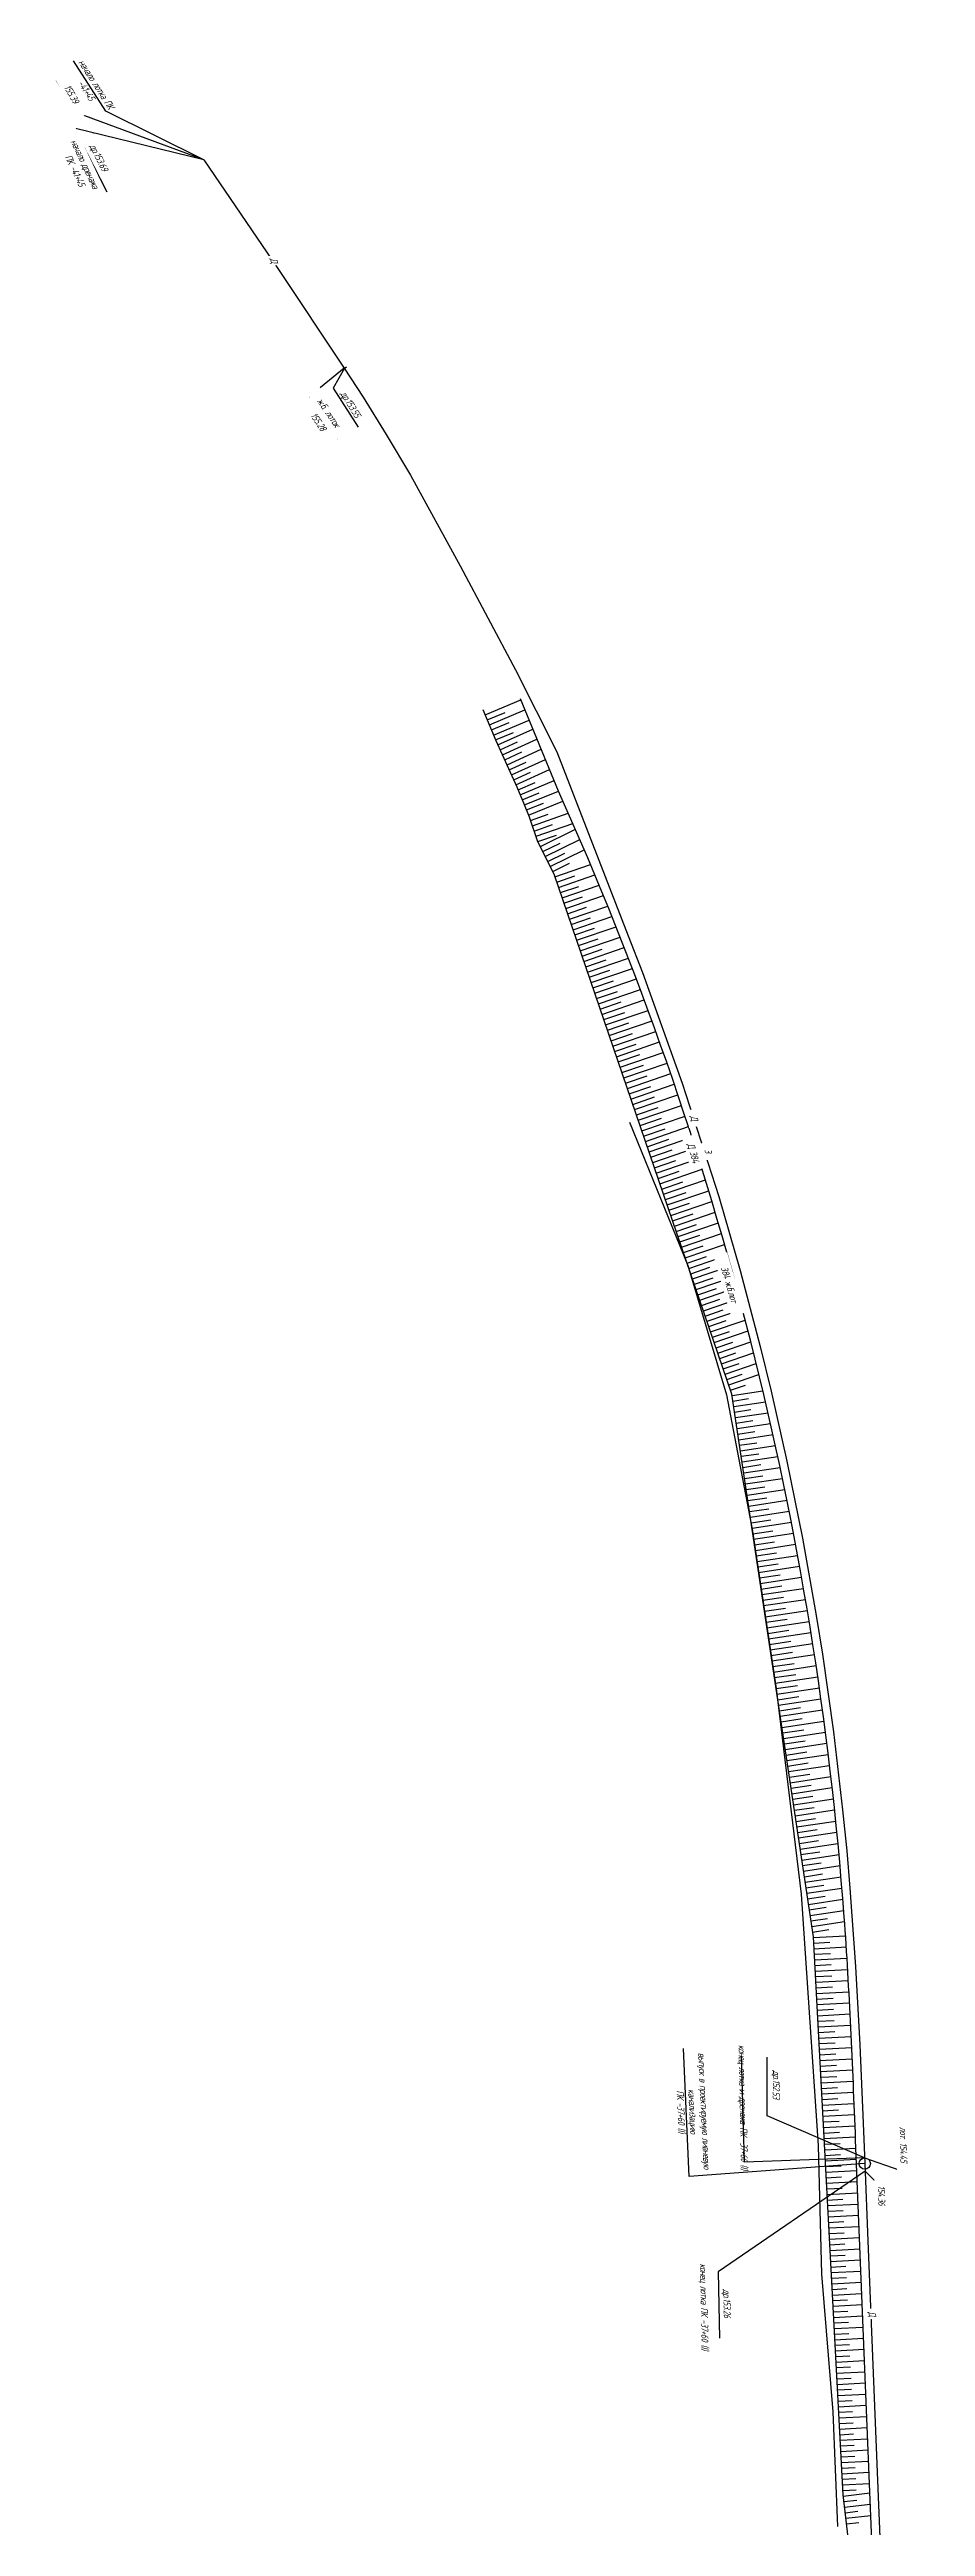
# Model space of a CAD drawing. Extents: x -2947 to 9736, y 6504 to 14001.
# Drawn here: x 8874.2 to 9030.4, y 13559.1 to 14000.8 of the extents above; entities that cross this region are included whole.
import ezdxf

# ---------------------------------------------------------------- set-up
doc = ezdxf.new("R2010")
doc.units = 0
doc.layers.add('-ЛОТОК Киселева', color=4, linetype='Continuous', lineweight=40)
doc.layers.add('Откосы и лоток 30.08.16', color=1, linetype='Continuous', lineweight=40)
doc.styles.get("Standard").update_dxf_attribs({"font": 'arial.ttf'})
doc.linetypes.add('Водоотвод право', pattern='A,15,[130,ltypeshp.shx,S=0.75,R=0,X=0,Y=0],-1e-05,[130,ltypeshp.shx,S=2.527969,R=81.469167,X=-2.5,Y=0.375],-1e-05,[130,ltypeshp.shx,S=2.527969,R=-81.469167,X=-2.5,Y=-0.375],-1e-05,[130,ltypeshp.shx,S=0.75,R=0,X=-5,Y=0],-1e-05,[130,ltypeshp.shx,S=1.875,R=90,X=-3.125,Y=0.1875],-1e-05,[130,ltypeshp.shx,S=1.25,R=90,X=-3.75,Y=0.375],-1e-05,[130,ltypeshp.shx,S=0.625,R=90,X=-4.375,Y=0.5625],-1e-05,[130,ltypeshp.shx,S=1.875,R=90,X=-3.125,Y=-0.1875],-1e-05,[130,ltypeshp.shx,S=1.25,R=90,X=-3.75,Y=-0.375],-1e-05,[130,ltypeshp.shx,S=0.625,R=90,X=-4.375,Y=-0.5625],-1e-05,[130,ltypeshp.shx,S=2.5,R=90,X=-2.5,Y=0],-1e-05', length=15.00011)
doc.linetypes.add('Забор Металлический-2$0$ЗАБОР_МЕТ_Б1М', pattern='A,1.25,[133,ltypeshp.shx,S=0.25,R=0,X=-0.25,Y=0],-0.001,[133,ltypeshp.shx,S=0.145,R=0,X=-0.145,Y=0],-0.001,[130,ltypeshp.shx,S=0.125,R=0,X=0,Y=0.4],1.25', length=2.502)

msp = doc.modelspace()

# ---------------------------------------------------------------- linework, layer by layer
at = {"layer": '-ЛОТОК Киселева', "color": 5, "linetype": 'Водоотвод право', "lineweight": 30, "ltscale": 0.4, "elevation": 156.45}
msp.add_lwpolyline([(8926.74, 13943.94), (8930.12, 13938.79), (8934.21, 13932.12), (8938.54, 13924.86), (8947.42, 13908.7), (8957.25, 13890.17), (8964.65, 13875.53)], dxfattribs=at)
at = {"layer": '-ЛОТОК Киселева', "color": 5, "linetype": 'Водоотвод право', "lineweight": 30, "ltscale": 0.4}
for points in [[(8964.65, 13875.53), (8977.38, 13842.75), (8979.91, 13836.22), (8987.02, 13816.46), (8993.56, 13796.25), (8997.37, 13783.03), (9000.94, 13769.48), (9002.86, 13761.51), (9005.69, 13749.05), (9008.47, 13735.32), (9010.92, 13721.54), (9012.01, 13714.63), (9013.97, 13700.76), (9015.6, 13686.86), (9016.38, 13679.56), (9016.91, 13672.91), (9017.91, 13658.96), (9018.66, 13644.98), (9019.27, 13630.99), (9019.56, 13623.79)], [(9019.56, 13623.79), (9020.12, 13610), (9021.24, 13582.03), (9021.95, 13564.34)], [(9021.95, 13564.34), (9022.64, 13547.06), (9023.2, 13533.07), (9024.51, 13501.01), (9025.17, 13487.03), (9026, 13473.05), (9026.51, 13466.07), (9027.7, 13452.12), (9029.2, 13438.2), (9030.39, 13429.93)]]:
    msp.add_lwpolyline(points, dxfattribs=at)
at = {"layer": '-ЛОТОК Киселева', "color": 5, "linetype": 'Continuous', "lineweight": 30, "elevation": 0}
msp.add_lwpolyline([(9019.61, 13622.45), (9021.6, 13620.49), (9021.75, 13615.27)], dxfattribs=at)
at = {"layer": '-ЛОТОК Киселева', "color": 5, "lineweight": 30}
for centre, radius in [((8926.74, 13943.94, 156.45), 0.1), ((9019.56, 13623.79), 1)]:
    msp.add_circle(centre, radius, dxfattribs=at)
at = {"layer": 'Откосы и лоток 30.08.16', "color": 5, "lineweight": 30}
for p, q in [((8951.86, 13882.14), (8958.22, 13884.8)), ((8952.61, 13880.35), (8958.96, 13883.01)), ((8952.23, 13881.25), (8955.41, 13882.58)), ((8952.98, 13879.45), (8956.16, 13880.78)), ((8953.36, 13878.55), (8959.7, 13881.21)), ((8953.73, 13877.66), (8956.9, 13878.98)), ((8954.13, 13876.77), (8960.36, 13879.62)), ((8954.54, 13875.89), (8957.63, 13877.31)), ((8954.95, 13875), (8961.1, 13877.82)), ((8955.35, 13874.12), (8958.41, 13875.52)), ((8955.76, 13873.23), (8961.84, 13876.02)), ((8956.56, 13871.46), (8962.6, 13874.18)), ((8956.16, 13872.35), (8959.2, 13873.71)), ((8956.96, 13870.57), (8959.97, 13871.93)), ((8957.36, 13869.69), (8963.35, 13872.38)), ((8957.74, 13868.79), (8960.77, 13870.05)), ((8958.12, 13867.9), (8964.16, 13870.41)), ((8958.49, 13867), (8961.51, 13868.25)), ((8958.86, 13866.1), (8964.92, 13868.56)), ((8959.24, 13865.18), (8962.29, 13866.41)), ((8959.61, 13864.25), (8965.74, 13866.74)), ((8959.96, 13863.32), (8963.12, 13864.42)), ((8960.29, 13862.37), (8966.69, 13864.6)), ((8960.61, 13861.43), (8963.86, 13862.56)), ((8960.94, 13860.49), (8967.5, 13862.77)), ((8961.71, 13858.65), (8967.95, 13861.75)), ((8961.27, 13859.55), (8964.58, 13860.7)), ((8962.15, 13857.76), (8965.25, 13859.29)), ((8962.59, 13856.86), (8968.74, 13859.91)), ((8963.04, 13855.97), (8966.09, 13857.48)), ((8963.48, 13855.08), (8969.53, 13858.08)), ((8963.92, 13854.18), (8966.92, 13855.67)), ((8964.31, 13853.27), (8970.66, 13855.44)), ((8964.63, 13852.32), (8967.84, 13853.42)), ((8964.95, 13851.38), (8971.43, 13853.59)), ((8965.28, 13850.44), (8968.55, 13851.55)), ((8965.6, 13849.49), (8972.2, 13851.75)), ((8965.92, 13848.55), (8969.25, 13849.69)), ((8966.25, 13847.6), (8972.96, 13849.9)), ((8966.57, 13846.66), (8969.95, 13847.82)), ((8966.89, 13845.72), (8973.72, 13848.05)), ((8967.21, 13844.77), (8970.65, 13845.95)), ((8967.54, 13843.83), (8974.47, 13846.2)), ((8967.86, 13842.89), (8971.35, 13844.08)), ((8968.18, 13841.94), (8975.21, 13844.35)), ((8968.51, 13841), (8972.04, 13842.21)), ((8968.83, 13840.05), (8975.95, 13842.49)), ((8969.15, 13839.11), (8972.73, 13840.34)), ((8969.47, 13838.17), (8976.68, 13840.63)), ((8970.12, 13836.28), (8977.4, 13838.77)), ((8969.8, 13837.22), (8973.42, 13838.46)), ((8970.44, 13835.34), (8974.1, 13836.59)), ((8970.77, 13834.39), (8978.12, 13836.91)), ((8971.09, 13833.45), (8974.78, 13834.71)), ((8971.41, 13832.5), (8978.83, 13835.04)), ((8971.73, 13831.56), (8975.46, 13832.83)), ((8972.06, 13830.62), (8979.54, 13833.18)), ((8972.38, 13829.67), (8976.13, 13830.96)), ((8972.7, 13828.73), (8980.24, 13831.31)), ((8973.02, 13827.79), (8976.8, 13829.08)), ((8973.35, 13826.84), (8980.93, 13829.43)), ((8973.67, 13825.9), (8977.47, 13827.2)), ((8973.99, 13824.95), (8981.62, 13827.56)), ((8974.64, 13823.07), (8982.3, 13825.69)), ((8974.32, 13824.01), (8978.14, 13825.32)), ((8974.96, 13822.12), (8978.8, 13823.43)), ((8975.28, 13821.18), (8982.97, 13823.81)), ((8975.61, 13820.24), (8979.46, 13821.55)), ((8975.93, 13819.29), (8983.64, 13821.93)), ((8976.25, 13818.35), (8980.11, 13819.67)), ((8976.58, 13817.4), (8984.3, 13820.04)), ((8976.9, 13816.46), (8980.76, 13817.78)), ((8977.22, 13815.52), (8984.95, 13818.16)), ((8977.54, 13814.57), (8981.41, 13815.89)), ((8977.87, 13813.63), (8985.6, 13816.27)), ((8978.19, 13812.68), (8982.06, 13814.01)), ((8978.51, 13811.74), (8986.24, 13814.38)), ((8979.16, 13809.85), (8986.88, 13812.49)), ((8978.84, 13810.8), (8982.7, 13812.12)), ((8979.48, 13808.91), (8983.34, 13810.23)), ((8979.8, 13807.97), (8987.51, 13810.6)), ((8980.13, 13807.02), (8983.97, 13808.34)), ((8980.45, 13806.08), (8988.13, 13808.71)), ((8980.77, 13805.13), (8984.61, 13806.45)), ((8981.1, 13804.19), (8988.75, 13806.81)), ((8981.42, 13803.25), (8985.23, 13804.55)), ((8981.74, 13802.3), (8989.36, 13804.91)), ((8982.06, 13801.36), (8985.86, 13802.66)), ((8982.39, 13800.42), (8989.96, 13803.01)), ((8982.71, 13799.47), (8986.48, 13800.76)), ((8983.03, 13798.53), (8990.56, 13801.1)), ((8983.68, 13796.64), (8991.15, 13799.2)), ((8983.36, 13797.58), (8987.1, 13798.87)), ((8984, 13795.7), (8987.72, 13796.97)), ((8984.32, 13794.75), (8991.73, 13797.29)), ((8984.65, 13793.81), (8988.33, 13795.07)), ((8984.97, 13792.87), (8992.31, 13795.38)), ((8985.29, 13791.92), (8988.95, 13793.17)), ((8985.62, 13790.98), (8992.88, 13793.46)), ((8985.94, 13790.03), (8989.55, 13791.27)), ((8986.26, 13789.09), (8993.45, 13791.55)), ((8986.58, 13788.15), (8990.16, 13789.37)), ((8986.91, 13787.2), (8994.01, 13789.63)), ((8987.23, 13786.26), (8990.76, 13787.47)), ((8987.55, 13785.32), (8994.56, 13787.71)), ((8988.2, 13783.43), (8995.11, 13785.79)), ((8987.88, 13784.37), (8991.36, 13785.56)), ((8988.52, 13782.48), (8991.95, 13783.66)), ((8988.84, 13781.54), (8995.65, 13783.87)), ((8989.17, 13780.6), (8992.54, 13781.75)), ((8989.49, 13779.65), (8996.18, 13781.94)), ((8989.81, 13778.71), (8993.13, 13779.84)), ((8990.14, 13777.77), (8996.71, 13780.01)), ((8990.46, 13776.82), (8993.71, 13777.94)), ((8990.78, 13775.88), (8997.23, 13778.08)), ((8991.1, 13774.93), (8994.3, 13776.03)), ((8991.43, 13773.99), (8997.74, 13776.15)), ((8991.75, 13773.05), (8994.87, 13774.12)), ((8992.07, 13772.1), (8998.25, 13774.22)), ((8992.39, 13771.16), (8995.45, 13772.2)), ((8992.72, 13770.22), (8998.76, 13772.28)), ((8993.04, 13769.27), (8996.02, 13770.29)), ((8993.36, 13768.33), (8999.25, 13770.34)), ((8993.69, 13767.38), (8996.59, 13768.38)), ((8994.01, 13766.44), (8999.74, 13768.4)), ((8994.33, 13765.5), (8997.16, 13766.46)), ((8994.65, 13764.55), (9000.22, 13766.46)), ((8994.98, 13763.61), (8997.72, 13764.55)), ((8995.3, 13762.67), (9000.7, 13764.51)), ((8995.62, 13761.72), (8998.28, 13762.63)), ((8995.9, 13760.77), (9001.4, 13761.59)), ((8996.05, 13759.78), (8998.84, 13760.2)), ((8996.2, 13758.8), (9001.86, 13759.64)), ((8996.35, 13757.81), (8999.22, 13758.24)), ((8996.5, 13756.82), (9002.31, 13757.7)), ((8996.64, 13755.84), (8999.59, 13756.28)), ((8996.79, 13754.85), (9002.76, 13755.75)), ((8996.94, 13753.86), (8999.96, 13754.32)), ((8997.09, 13752.88), (9003.2, 13753.79)), ((8997.24, 13751.89), (9000.33, 13752.35)), ((8997.38, 13750.9), (9003.63, 13751.84)), ((8997.53, 13749.92), (9000.69, 13750.39)), ((8997.68, 13748.93), (9004.06, 13749.89)), ((8997.83, 13747.94), (9001.05, 13748.43)), ((8997.98, 13746.96), (9004.48, 13747.93)), ((8998.12, 13745.97), (9001.4, 13746.46)), ((8998.27, 13744.99), (9004.89, 13745.98)), ((8998.42, 13744), (9001.76, 13744.5)), ((8998.57, 13743.01), (9005.3, 13744.02)), ((8998.72, 13742.03), (9002.11, 13742.54)), ((8998.87, 13741.04), (9005.7, 13742.07)), ((8999.01, 13740.05), (9002.45, 13740.57)), ((8999.16, 13739.07), (9006.09, 13740.11)), ((8999.31, 13738.08), (9002.8, 13738.6)), ((8999.46, 13737.09), (9006.48, 13738.15)), ((8999.61, 13736.11), (9003.14, 13736.64)), ((8999.75, 13735.12), (9006.86, 13736.19)), ((8999.9, 13734.14), (9003.47, 13734.67)), ((9000.05, 13733.15), (9007.23, 13734.23)), ((9000.2, 13732.16), (9003.81, 13732.7)), ((9000.35, 13731.18), (9007.59, 13732.26)), ((9000.49, 13730.19), (9004.13, 13730.74)), ((9000.64, 13729.2), (9007.95, 13730.3)), ((9000.79, 13728.22), (9004.46, 13728.77)), ((9000.94, 13727.23), (9008.31, 13728.34)), ((9001.09, 13726.24), (9004.78, 13726.8)), ((9001.23, 13725.26), (9008.65, 13726.37)), ((9001.38, 13724.27), (9005.1, 13724.83)), ((9001.53, 13723.29), (9008.99, 13724.41)), ((9001.68, 13722.3), (9005.42, 13722.86)), ((9001.83, 13721.31), (9009.33, 13722.44)), ((9001.97, 13720.33), (9005.73, 13720.89)), ((9002.12, 13719.34), (9009.65, 13720.47)), ((9002.27, 13718.35), (9006.04, 13718.92)), ((9002.42, 13717.37), (9009.97, 13718.5)), ((9002.57, 13716.38), (9006.35, 13716.95)), ((9002.71, 13715.39), (9010.29, 13716.53)), ((9002.86, 13714.41), (9006.65, 13714.98)), ((9003.01, 13713.42), (9010.59, 13714.56)), ((9003.16, 13712.43), (9006.95, 13713)), ((9003.31, 13711.45), (9010.89, 13712.59)), ((9003.46, 13710.46), (9007.25, 13711.03)), ((9003.6, 13709.48), (9011.19, 13710.61)), ((9003.75, 13708.49), (9007.54, 13709.06)), ((9003.9, 13707.5), (9011.47, 13708.64)), ((9004.05, 13706.52), (9007.83, 13707.08)), ((9004.2, 13705.53), (9011.75, 13706.66)), ((9004.34, 13704.54), (9008.12, 13705.11)), ((9004.49, 13703.56), (9012.03, 13704.69)), ((9004.64, 13702.57), (9008.4, 13703.14)), ((9004.79, 13701.58), (9012.29, 13702.71)), ((9004.94, 13700.6), (9008.68, 13701.16)), ((9005.08, 13699.61), (9012.56, 13700.73)), ((9005.23, 13698.63), (9008.96, 13699.18)), ((9005.38, 13697.64), (9012.81, 13698.75)), ((9005.53, 13696.65), (9009.23, 13697.21)), ((9005.68, 13695.67), (9013.06, 13696.77)), ((9005.82, 13694.68), (9009.5, 13695.23)), ((9005.97, 13693.69), (9013.3, 13694.79)), ((9006.12, 13692.71), (9009.77, 13693.25)), ((9006.27, 13691.72), (9013.53, 13692.81)), ((9006.42, 13690.73), (9010.03, 13691.28)), ((9006.56, 13689.75), (9013.76, 13690.83)), ((9006.71, 13688.76), (9010.29, 13689.3)), ((9006.86, 13687.77), (9013.98, 13688.84)), ((9007.01, 13686.79), (9010.55, 13687.32)), ((9007.16, 13685.8), (9014.19, 13686.86)), ((9007.3, 13684.82), (9010.8, 13685.34)), ((9007.45, 13683.83), (9014.4, 13684.87)), ((9007.6, 13682.84), (9011.05, 13683.36)), ((9007.75, 13681.86), (9014.6, 13682.88)), ((9007.9, 13680.87), (9011.3, 13681.38)), ((9008.05, 13679.88), (9014.79, 13680.9)), ((9008.19, 13678.9), (9011.54, 13679.4)), ((9008.34, 13677.91), (9014.98, 13678.91)), ((9008.49, 13676.92), (9011.78, 13677.42)), ((9008.64, 13675.94), (9015.16, 13676.92)), ((9008.79, 13674.95), (9012.02, 13675.44)), ((9008.93, 13673.97), (9015.34, 13674.93)), ((9009.08, 13672.98), (9012.25, 13673.45)), ((9009.23, 13671.99), (9015.5, 13672.93)), ((9009.38, 13671.01), (9012.48, 13671.47)), ((9009.53, 13670.02), (9015.66, 13670.94)), ((9009.67, 13669.03), (9012.71, 13669.49)), ((9009.82, 13668.05), (9015.82, 13668.95)), ((9009.97, 13667.06), (9012.93, 13667.51)), ((9010.12, 13666.07), (9015.96, 13666.95)), ((9010.27, 13665.09), (9013.15, 13665.52)), ((9010.4, 13664.1), (9016.14, 13664.41)), ((9010.46, 13663.1), (9013.33, 13663.26)), ((9010.51, 13662.11), (9016.28, 13662.42)), ((9010.56, 13661.11), (9013.45, 13661.27)), ((9010.62, 13660.12), (9016.4, 13660.42)), ((9010.67, 13659.12), (9013.57, 13659.27)), ((9010.72, 13658.12), (9016.52, 13658.43)), ((9010.78, 13657.13), (9013.68, 13657.28)), ((9010.83, 13656.13), (9016.64, 13656.44)), ((9010.88, 13655.14), (9013.79, 13655.29)), ((9010.94, 13654.14), (9016.75, 13654.45)), ((9010.99, 13653.14), (9013.9, 13653.3)), ((9011.04, 13652.15), (9016.86, 13652.46)), ((9011.09, 13651.15), (9014, 13651.31)), ((9011.15, 13650.16), (9016.96, 13650.47)), ((9011.2, 13649.16), (9014.11, 13649.31)), ((9011.25, 13648.16), (9017.06, 13648.47)), ((9011.31, 13647.17), (9014.21, 13647.32)), ((9011.36, 13646.17), (9017.16, 13646.48)), ((9011.41, 13645.18), (9014.31, 13645.33)), ((9011.47, 13644.18), (9017.25, 13644.49)), ((9011.52, 13643.18), (9014.41, 13643.34)), ((9011.57, 13642.19), (9017.34, 13642.5)), ((9011.63, 13641.19), (9014.5, 13641.35)), ((9011.68, 13640.2), (9017.43, 13640.5)), ((9011.73, 13639.2), (9014.6, 13639.35)), ((9011.78, 13638.2), (9017.51, 13638.51)), ((9011.84, 13637.21), (9014.7, 13637.36)), ((9011.89, 13636.21), (9017.6, 13636.52)), ((9011.94, 13635.22), (9014.79, 13635.37)), ((9012, 13634.22), (9017.68, 13634.52)), ((9012.05, 13633.22), (9014.88, 13633.37)), ((9012.1, 13632.23), (9017.76, 13632.53)), ((9012.16, 13631.23), (9014.98, 13631.38)), ((9012.21, 13630.24), (9017.84, 13630.54)), ((9012.26, 13629.24), (9015.07, 13629.39)), ((9012.32, 13628.24), (9017.92, 13628.54)), ((9012.37, 13627.25), (9015.16, 13627.4)), ((9012.42, 13626.25), (9018, 13626.55)), ((9012.47, 13625.26), (9015.26, 13625.4)), ((9012.53, 13624.26), (9018.08, 13624.56)), ((9012.58, 13623.26), (9015.35, 13623.41)), ((9012.63, 13622.27), (9018.16, 13622.56)), ((9012.69, 13621.27), (9015.44, 13621.42)), ((9012.74, 13620.28), (9018.24, 13620.57)), ((9012.79, 13619.28), (9015.54, 13619.43)), ((9012.85, 13618.28), (9018.32, 13618.57)), ((9012.9, 13617.29), (9015.63, 13617.43)), ((9012.95, 13616.29), (9018.4, 13616.58)), ((9013.01, 13615.29), (9015.72, 13615.44)), ((9013.06, 13614.3), (9018.48, 13614.59)), ((9013.11, 13613.3), (9015.82, 13613.45)), ((9013.16, 13612.31), (9018.56, 13612.59)), ((9013.22, 13611.31), (9015.91, 13611.45)), ((9013.27, 13610.31), (9018.64, 13610.6)), ((9013.32, 13609.32), (9016, 13609.46)), ((9013.38, 13608.32), (9018.72, 13608.61)), ((9013.43, 13607.33), (9016.09, 13607.47)), ((9013.48, 13606.33), (9018.8, 13606.61)), ((9013.54, 13605.33), (9016.19, 13605.48)), ((9013.59, 13604.34), (9018.88, 13604.62)), ((9013.64, 13603.34), (9016.28, 13603.48)), ((9013.7, 13602.35), (9018.96, 13602.63)), ((9013.75, 13601.35), (9016.37, 13601.49)), ((9013.8, 13600.35), (9019.04, 13600.63)), ((9013.85, 13599.36), (9016.47, 13599.5)), ((9013.91, 13598.36), (9019.12, 13598.64)), ((9013.96, 13597.37), (9016.56, 13597.5)), ((9014.01, 13596.37), (9019.2, 13596.65)), ((9014.07, 13595.37), (9016.65, 13595.51)), ((9014.12, 13594.38), (9019.28, 13594.65)), ((9014.17, 13593.38), (9016.75, 13593.52)), ((9014.23, 13592.39), (9019.36, 13592.66)), ((9014.28, 13591.39), (9016.84, 13591.53)), ((9014.33, 13590.39), (9019.44, 13590.67)), ((9014.38, 13589.4), (9016.93, 13589.53)), ((9014.44, 13588.4), (9019.52, 13588.67)), ((9014.49, 13587.41), (9017.03, 13587.54)), ((9014.54, 13586.41), (9019.6, 13586.68)), ((9014.6, 13585.41), (9017.12, 13585.55)), ((9014.65, 13584.42), (9019.68, 13584.69)), ((9014.7, 13583.42), (9017.21, 13583.56)), ((9014.76, 13582.43), (9019.76, 13582.69)), ((9014.81, 13581.43), (9017.3, 13581.56)), ((9014.86, 13580.43), (9019.84, 13580.7)), ((9014.92, 13579.44), (9017.4, 13579.57)), ((9014.97, 13578.44), (9019.92, 13578.71)), ((9015.02, 13577.45), (9017.49, 13577.58)), ((9015.07, 13576.45), (9020, 13576.71)), ((9015.13, 13575.45), (9017.58, 13575.58)), ((9015.18, 13574.46), (9020.08, 13574.72)), ((9015.23, 13573.46), (9017.68, 13573.59)), ((9015.29, 13572.47), (9020.16, 13572.73)), ((9015.34, 13571.47), (9017.77, 13571.6)), ((9015.39, 13570.47), (9020.24, 13570.73)), ((9015.45, 13569.48), (9017.86, 13569.61)), ((9015.5, 13568.48), (9020.32, 13568.74)), ((9015.55, 13567.49), (9017.96, 13567.61)), ((9015.61, 13566.49), (9020.4, 13566.74)), ((9015.66, 13565.49), (9018.05, 13565.62)), ((9015.73, 13564.5), (9020.47, 13565.06)), ((9015.84, 13563.51), (9018.18, 13563.78)), ((9015.96, 13562.52), (9020.55, 13563.06)), ((9016.08, 13561.53), (9018.33, 13561.79)), ((9016.2, 13560.54), (9020.63, 13561.06)), ((9016.31, 13559.55), (9018.49, 13559.8))]:
    msp.add_line(p, q, dxfattribs=at)
at = {"layer": 'Откосы и лоток 30.08.16', "color": 5, "linetype": 'Забор Металлический-2$0$ЗАБОР_МЕТ_Б1М', "lineweight": 30}
for p, q in [((8977.63, 13809.51), (8988.01, 13783.97)), ((8988.01, 13783.97), (8994.88, 13760.86)), ((8994.88, 13760.86), (8999.53, 13736.6))]:
    msp.add_line(p, q, dxfattribs=at)
at = {"layer": 'Откосы и лоток 30.08.16', "color": 5, "lineweight": 30}
for points in [[(8958.86, 13866.1), (8957.55, 13869.27), (8956.09, 13872.51), (8953.8, 13877.51), (8951.48, 13883.04)], [(8964.92, 13868.56), (8958.14, 13884.99)]]:
    msp.add_lwpolyline(points, dxfattribs=at)
at = {"layer": 'Откосы и лоток 30.08.16', "color": 5, "lineweight": 30, "flags": 128}
msp.add_lwpolyline([(9019.6, 13531.81), (9015.7, 13564.74), (9010.4, 13664.2), (8995.87, 13761.01), (8964.15, 13853.72), (8961.28, 13859.52), (8959.76, 13863.88), (8958.87, 13866.08), (8958.86, 13866.1)], dxfattribs=at)
msp.add_lwpolyline([(9021.63, 13536.09), (9017.94, 13628.05, 0.000521), (9017.53, 13638.03, 0.001563), (9017.08, 13647.98, 0.002604), (9016.55, 13657.91, 0.003646), (9015.9, 13667.8, 0.087841), (8964.92, 13868.56, 0.087841)], format="xyb", dxfattribs=at)
at = {"layer": 'Откосы и лоток 30.08.16', "color": 5, "linetype": 'Забор Металлический-2$0$ЗАБОР_МЕТ_Б1М', "lineweight": 30}
for points in [[(8999.53, 13736.6), (9003.75, 13708.49)], [(9003.75, 13708.49), (9008.24, 13671.84), (9011.25, 13627.03)], [(9011.25, 13627.03), (9011.83, 13604.06)], [(9011.83, 13604.06), (9013.86, 13579.55)], [(9013.86, 13579.55), (9014.72, 13559.08)]]:
    msp.add_lwpolyline(points, dxfattribs=at)

# ---------------------------------------------------------------- texts
at = {"layer": '-ЛОТОК Киселева', "color": 5, "lineweight": 30, "insert": (8881.62, 13994.06), "char_height": 1.25, "width": 11.7844, "attachment_point": 5, "rotation": 302.5715, "bg_fill": 2}
msp.add_mtext('{\\Fspds|c204;\\Q15;\\W0.9;\\T0.9;начало\\Fspds|c0; \\Fspds|c204;лотка\\Fspds|c0; \\Fspds|c204;ПК\\Fspds|c0; -41+45}', dxfattribs=at)

# ---------------------------------------------------------------- next in the draw order: linework, layer by layer
at = {"layer": '-ЛОТОК Киселева', "color": 5, "lineweight": 30}
msp.add_lwpolyline([(8901.71, 13981.11), (8884.22, 13989.82), (8878.47, 13998.77)], dxfattribs=at)

# ---------------------------------------------------------------- next in the draw order: texts
at = {"layer": '-ЛОТОК Киселева', "color": 5, "lineweight": 30, "char_height": 1.25, "attachment_point": 5, "bg_fill": 2}
for s, insert, width, rotation in [('{\\Fspds|c204;\\Q15;\\W0.9;\\T0.9;др\\Fspds|c0;.153.55}', (8927.71, 13937.47, 156.45), 7.6634, 301.1086), ('{\\Fspds|c0;\\Q15;\\W0.9;\\T0.9;3}', (8991.64, 13804.39), 1.8718, 281.5049), ('{\\Fspds|c0;\\Q15;\\W0.9;\\T0.9;384 \\Fspds|c204;ж\\Fspds|c0;.\\Fspds|c204;б\\Fspds|c0;.\\Fspds|c204;лот}', (8995.38, 13780.57), 9.9869, 286.2303), ('{\\Fspds|c204;\\Q15;\\W0.9;\\T0.9;конец\\Fspds|c0; \\Fspds|c204;лотка\\Fspds|c0; \\Fspds|c204;и\\Fspds|c0; \\Fspds|c204;дренажа\\Fspds|c0; \\Fspds|c204;ПК\\Fspds|c0; -37+60 (I)}', (8997.72, 13633.79, 0), 19.3992, 271.1294), ('{\\Fspds|c204;\\Q15;\\W0.9;\\T0.9;др\\Fspds|c0;.152.53}', (9003.64, 13637.89), 7.6634, 269.1147), ('{\\Fspds|c204;\\Q15;\\W0.9;\\T0.9;др\\Fspds|c0;.153.26}', (8994.83, 13598.89, 0), 7.6634, 271.1294)]:
    msp.add_mtext(s, dxfattribs=dict(at, insert=insert, width=width, rotation=rotation))

# ---------------------------------------------------------------- next in the draw order: linework, layer by layer
at = {"layer": '-ЛОТОК Киселева', "color": 5, "linetype": 'Continuous', "lineweight": 30}
msp.add_line((8926.34, 13943.69, 156.45), (8927.14, 13944.18, 156.45), dxfattribs=at)
at = {"layer": '-ЛОТОК Киселева', "color": 5, "linetype": 'Водоотвод право', "lineweight": 30, "ltscale": 0.4}
msp.add_lwpolyline([(8901.71, 13981.11), (8914.9, 13961.72), (8926.74, 13943.94)], dxfattribs=at)
at = {"layer": '-ЛОТОК Киселева', "color": 5, "linetype": 'Continuous', "lineweight": 30}
for points, elevation in [([(8926.74, 13943.94), (8920.53, 13938.94), (8925.6, 13931.38)], 156.45), ([(8926.75, 13943.94), (8924.74, 13940.41), (8929.2, 13933.45)], 156.45), ([(9019.61, 13622.45), (8993.4, 13604.48), (8993.68, 13592.68)], 0)]:
    msp.add_lwpolyline(points, dxfattribs=dict(at, elevation=elevation))

# ---------------------------------------------------------------- next in the draw order: texts
at = {"layer": '-ЛОТОК Киселева', "color": 5, "lineweight": 30, "char_height": 1.25, "attachment_point": 5, "bg_fill": 2}
for s, insert, width, rotation in [('{\\Fspds|c204;\\Q15;\\W0.9;\\T0.9;др\\Fspds|c0;.153.69}', (8882.81, 13981.47), 7.6634, 296.2009), ('{\\Fspds|c204;\\Q15;\\W0.9;\\T0.9;Д\\Fspds|c0; 384}', (8988.88, 13804.01), 4.968, 285.928)]:
    msp.add_mtext(s, dxfattribs=dict(at, insert=insert, width=width, rotation=rotation))

# ---------------------------------------------------------------- next in the draw order: linework, layer by layer
at = {"layer": '-ЛОТОК Киселева', "color": 5, "linetype": 'Continuous', "lineweight": 30}
for points in [[(8901.71, 13981.11), (8878.87, 13989.54), (8875.42, 13995.3)], [(8901.71, 13981.11), (8878.59, 13986.79), (8884.41, 13975.44)]]:
    msp.add_lwpolyline(points, dxfattribs=at)

# ---------------------------------------------------------------- next in the draw order: texts
at = {"layer": '-ЛОТОК Киселева', "color": 5, "lineweight": 30, "char_height": 1.25, "attachment_point": 5, "bg_fill": 2}
for s, insert, width, rotation in [('{\\Fspds|c204;\\Q15;\\W0.9;\\T0.9;Д}', (8914.09, 13963.17), 0.5902, 281.5049), ('{\\Fspds|c204;\\Q15;\\W0.9;\\T0.9;ж\\Fspds|c0;.\\Fspds|c204;б\\Fspds|c0;. \\Fspds|c204;лоток\\Fspds|c0; }', (8923.95, 13936.03), 8.5084, 304.3091), ('{\\Fspds|c204;\\Q15;\\W0.9;\\T0.9;Д}', (8989.04, 13810.22), 1.8718, 281.5049), ('{\\Fspds|c204;\\Q15;\\W0.9;\\T0.9;выпуск\\Fspds|c0; \\Fspds|c204;в\\Fspds|c0; \\Fspds|c204;проектируемую\\Fspds|c0; \\Fspds|c204;ливневую\\Fspds|c0; \\Fspds|c204;канализацию\\Fspds|c0;\\P\\Fspds|c204;ПК\\Fspds|c0; -37+60 (I)}', (8988.82, 13633.13), 23.4609, 272.6746), ('{\\Fspds|c0;\\Q15;\\W0.9;\\T0.9;154.36}', (9022.57, 13618.14, 0), 7.6634, 271.1294), ('{\\Fspds|c204;\\Q15;\\W0.9;\\T0.9;конец\\Fspds|c0; \\Fspds|c204;лотка\\Fspds|c0; \\Fspds|c204;ПК\\Fspds|c0; -37+60 (I)}', (8990.78, 13598.23, 0), 12.7236, 271.1294), ('{\\Fspds|c204;\\Q15;\\W0.9;\\T0.9;Д}', (9020.76, 13597.02), 0.5902, 281.5049)]:
    msp.add_mtext(s, dxfattribs=dict(at, insert=insert, width=width, rotation=rotation))

# ---------------------------------------------------------------- next in the draw order: linework, layer by layer
at = {"layer": '-ЛОТОК Киселева', "color": 5, "lineweight": 30}
msp.add_lwpolyline([(9019.56, 13623.79), (8988.22, 13621.51), (8987.22, 13644.34)], dxfattribs=at)
at = {"layer": '-ЛОТОК Киселева', "color": 5, "linetype": 'Continuous', "lineweight": 30}
for points in [[(9019.52, 13624.79), (8998.09, 13624.05), (8997.58, 13642.92)], [(9019.52, 13624.79), (9002.16, 13632.32), (9002.15, 13642.75)], [(9019.52, 13624.79), (9025.66, 13622.66), (9025.35, 13631.5)]]:
    msp.add_lwpolyline(points, dxfattribs=at)

# ---------------------------------------------------------------- next in the draw order: texts
at = {"layer": '-ЛОТОК Киселева', "color": 5, "lineweight": 30, "char_height": 1.25, "width": 7.6634, "attachment_point": 5, "bg_fill": 2}
for s, insert, rotation in [('{\\Fspds|c0;\\Q15;\\W0.9;\\T0.9;155.39}', (8878.09, 13992.87), 299.1296), ('{\\Fspds|c0;\\Q15;\\W0.9;\\T0.9;155.28}', (8922.11, 13934.43, 156.45), 303.6384)]:
    msp.add_mtext(s, dxfattribs=dict(at, insert=insert, rotation=rotation))

# ---------------------------------------------------------------- next in the draw order: texts
at = {"layer": '-ЛОТОК Киселева', "color": 5, "lineweight": 30, "char_height": 1.25, "attachment_point": 5, "bg_fill": 2}
for s, insert, width, rotation in [('{\\Fspds|c204;\\Q15;\\W0.9;\\T0.9;начало\\Fspds|c0; \\Fspds|c204;дренажа\\Fspds|c0;\\P \\Fspds|c204;ПК\\Fspds|c0; -41+45}', (8879.52, 13979.94), 14.1302, 295.1798), ('{\\Fspds|c204;\\Q15;\\W0.9;\\T0.9;лот\\Fspds|c0;. 154.45}', (9026.48, 13627.18), 9.8145, 271.1294)]:
    msp.add_mtext(s, dxfattribs=dict(at, insert=insert, width=width, rotation=rotation))

doc.saveas('drawing.dxf')
